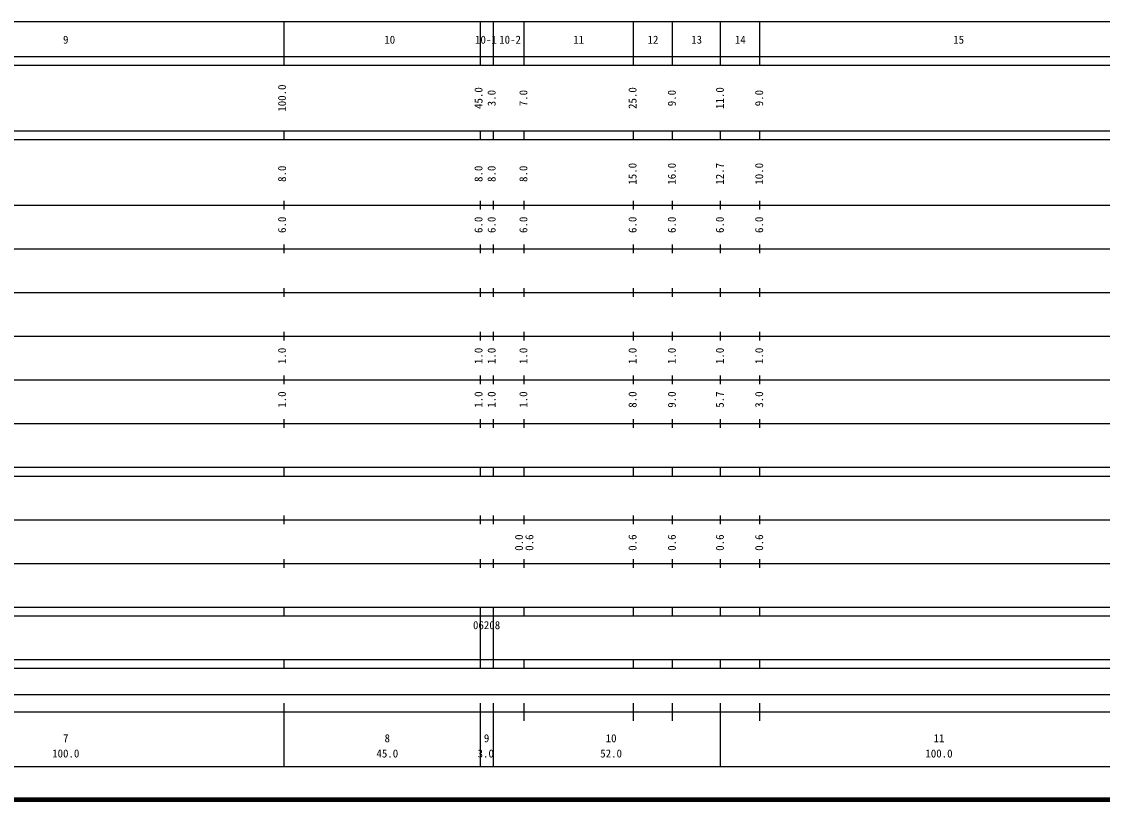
# Model space of a CAD drawing. Units: millimetres on the paper, enlarged 1000 times. Extents: x 40000 to 680000, y 20000 to 380000.
# Drawn here: x 307892 to 555430, y 20000 to 198000 of the extents above; entities that cross this region are included whole.
import ezdxf
from ezdxf.enums import TextEntityAlignment as Align

# ---------------------------------------------------------------- set-up
doc = ezdxf.new("R2010")
doc.units = ezdxf.units.MM
doc.header["$LTSCALE"] = 1000
doc.layers.add('M-TTL', color=2, linetype='Continuous', lineweight=140)
doc.layers.add('M-TTL-BAND', color=7, linetype='Continuous', lineweight=25)
doc.styles.add('ＭＳ ゴシック', font='')
doc.styles.get('ＭＳ ゴシック').set_extended_font_data('MS Gothic')

msp = doc.modelspace()

# ---------------------------------------------------------------- linework, layer by layer
at = {"layer": 'M-TTL'}
msp.add_line((40000, 20000), (680000, 20000), dxfattribs=at)
at = {"layer": 'M-TTL-BAND'}
for p, q in [((68000, 198000), (579000, 198000)), ((368000, 188000), (368000, 198000)), ((413000, 188000), (413000, 198000)), ((416000, 188000), (416000, 198000)), ((423000, 188000), (423000, 198000)), ((448000, 188000), (448000, 198000)), ((457000, 188000), (457000, 198000)), ((468000, 188000), (468000, 198000)), ((477000, 188000), (477000, 198000)), ((40000, 190000), (579000, 190000)), ((40000, 188000), (579000, 188000)), ((40000, 173000), (579000, 173000)), ((40000, 171000), (579000, 171000)), ((368000, 171000), (368000, 173000)), ((413000, 171000), (413000, 173000)), ((416000, 171000), (416000, 173000)), ((423000, 171000), (423000, 173000)), ((448000, 171000), (448000, 173000)), ((457000, 171000), (457000, 173000)), ((468000, 171000), (468000, 173000)), ((477000, 171000), (477000, 173000)), ((40000, 156000), (579000, 156000)), ((368000, 155000), (368000, 157000)), ((413000, 155000), (413000, 157000)), ((416000, 155000), (416000, 157000)), ((423000, 155000), (423000, 157000)), ((448000, 155000), (448000, 157000)), ((457000, 155000), (457000, 157000)), ((468000, 155000), (468000, 157000)), ((477000, 155000), (477000, 157000)), ((368000, 145000), (368000, 147000)), ((413000, 145000), (413000, 147000)), ((416000, 145000), (416000, 147000)), ((423000, 145000), (423000, 147000)), ((448000, 145000), (448000, 147000)), ((457000, 145000), (457000, 147000)), ((468000, 145000), (468000, 147000)), ((477000, 145000), (477000, 147000)), ((46000, 146000), (579000, 146000)), ((368000, 135000), (368000, 137000)), ((413000, 135000), (413000, 137000)), ((416000, 135000), (416000, 137000)), ((423000, 135000), (423000, 137000)), ((448000, 135000), (448000, 137000)), ((457000, 135000), (457000, 137000)), ((468000, 135000), (468000, 137000)), ((477000, 135000), (477000, 137000)), ((52000, 136000), (579000, 136000)), ((368000, 125000), (368000, 127000)), ((413000, 125000), (413000, 127000)), ((416000, 125000), (416000, 127000)), ((423000, 125000), (423000, 127000)), ((448000, 125000), (448000, 127000)), ((457000, 125000), (457000, 127000)), ((468000, 125000), (468000, 127000)), ((477000, 125000), (477000, 127000)), ((46000, 126000), (579000, 126000)), ((368000, 115000), (368000, 117000)), ((413000, 115000), (413000, 117000)), ((416000, 115000), (416000, 117000)), ((423000, 115000), (423000, 117000)), ((448000, 115000), (448000, 117000)), ((457000, 115000), (457000, 117000)), ((468000, 115000), (468000, 117000)), ((477000, 115000), (477000, 117000)), ((52000, 116000), (579000, 116000)), ((368000, 105000), (368000, 107000)), ((413000, 105000), (413000, 107000)), ((416000, 105000), (416000, 107000)), ((423000, 105000), (423000, 107000)), ((448000, 105000), (448000, 107000)), ((457000, 105000), (457000, 107000)), ((468000, 105000), (468000, 107000)), ((477000, 105000), (477000, 107000)), ((46000, 106000), (579000, 106000)), ((40000, 96000), (579000, 96000)), ((368000, 94000), (368000, 96000)), ((413000, 94000), (413000, 96000)), ((416000, 94000), (416000, 96000)), ((423000, 94000), (423000, 96000)), ((448000, 94000), (448000, 96000)), ((457000, 94000), (457000, 96000)), ((468000, 94000), (468000, 96000)), ((477000, 94000), (477000, 96000)), ((40000, 94000), (579000, 94000)), ((368000, 83000), (368000, 85000)), ((413000, 83000), (413000, 85000)), ((416000, 83000), (416000, 85000)), ((423000, 83000), (423000, 85000)), ((448000, 83000), (448000, 85000)), ((457000, 83000), (457000, 85000)), ((468000, 83000), (468000, 85000)), ((477000, 83000), (477000, 85000)), ((49000, 84000), (579000, 84000)), ((368000, 73000), (368000, 75000)), ((413000, 73000), (413000, 75000)), ((416000, 73000), (416000, 75000)), ((423000, 73000), (423000, 75000)), ((448000, 73000), (448000, 75000)), ((457000, 73000), (457000, 75000)), ((468000, 73000), (468000, 75000)), ((477000, 73000), (477000, 75000)), ((40000, 74000), (579000, 74000)), ((40000, 64000), (579000, 64000)), ((40000, 62000), (579000, 62000)), ((368000, 62000), (368000, 64000)), ((413000, 62000), (413000, 64000)), ((413000, 52000), (413000, 62000)), ((416000, 62000), (416000, 64000)), ((416000, 52000), (416000, 62000)), ((423000, 62000), (423000, 64000)), ((448000, 62000), (448000, 64000)), ((457000, 62000), (457000, 64000)), ((468000, 62000), (468000, 64000)), ((477000, 62000), (477000, 64000)), ((40000, 52000), (579000, 52000)), ((368000, 50000), (368000, 52000)), ((413000, 50000), (413000, 52000)), ((416000, 50000), (416000, 52000)), ((423000, 50000), (423000, 52000)), ((448000, 50000), (448000, 52000)), ((457000, 50000), (457000, 52000)), ((468000, 50000), (468000, 52000)), ((477000, 50000), (477000, 52000)), ((40000, 50000), (579000, 50000)), ((71000, 44000), (565000, 44000)), ((40000, 40000), (579000, 40000)), ((368000, 27500), (368000, 42000)), ((413000, 27500), (413000, 42000)), ((416000, 27500), (416000, 42000)), ((423000, 38000), (423000, 42000)), ((448000, 38000), (448000, 42000)), ((457000, 38000), (457000, 42000)), ((468000, 27500), (468000, 42000)), ((477000, 38000), (477000, 42000)), ((68000, 27500), (579000, 27500))]:
    msp.add_line(p, q, dxfattribs=at)

# ---------------------------------------------------------------- texts
at = {"layer": 'M-TTL-BAND', "style": 'ＭＳ ゴシック'}
for s, p in [('9', (318000, 192405)), ('10', (392200, 192405)), ('10-1', (414235, 192405)), ('10-2', (419766, 192405)), ('11', (435500, 192405)), ('12', (452500, 192405)), ('13', (462500, 192405)), ('14', (472500, 192405)), ('15', (522500, 192405)), ('7', (318000, 32523)), ('8', (391650, 32523)), ('9', (414384, 32523)), ('10', (442912, 32523)), ('11', (518000, 32523)), ('100.0', (318000, 29033)), ('45.0', (391650, 29033)), ('3.0', (414194, 29033)), ('52.0', (442912, 29033)), ('100.0', (518000, 29033))]:
    msp.add_text(s, height=1833, dxfattribs=at).set_placement(p, align=Align.BOTTOM_CENTER)
for s, p in [('100.0', (369000, 180500)), ('45.0', (414000, 180500)), ('3.0', (417000, 180500)), ('7.0', (424278, 180500)), ('25.0', (449278, 180500)), ('9.0', (458278, 180500)), ('11.0', (469278, 180500)), ('9.0', (478278, 180500)), ('8.0', (369000, 163174)), ('8.0', (414000, 163174)), ('8.0', (417000, 163174)), ('8.0', (424278, 163174)), ('15.0', (449278, 163174)), ('16.0', (458278, 163174)), ('12.7', (469278, 163174)), ('10.0', (478278, 163174)), ('6.0', (369000, 151500)), ('6.0', (414000, 151500)), ('6.0', (417000, 151500)), ('6.0', (424278, 151500)), ('6.0', (449278, 151500)), ('6.0', (458278, 151500)), ('6.0', (469278, 151500)), ('6.0', (478278, 151500)), ('1.0', (369000, 121500)), ('1.0', (414000, 121500)), ('1.0', (417000, 121500)), ('1.0', (424278, 121500)), ('1.0', (449278, 121500)), ('1.0', (458278, 121500)), ('1.0', (469278, 121500)), ('1.0', (478278, 121500)), ('1.0', (369000, 111500)), ('1.0', (414000, 111500)), ('1.0', (417000, 111500)), ('1.0', (424278, 111500)), ('8.0', (449278, 111500)), ('9.0', (458278, 111500)), ('5.7', (469278, 111500)), ('3.0', (478278, 111500)), ('0.0', (423278, 78764)), ('0.6', (425648, 78764)), ('0.6', (449278, 78764)), ('0.6', (458278, 78764)), ('0.6', (469278, 78764)), ('0.6', (478278, 78764))]:
    msp.add_text(s, height=1833, rotation=90, dxfattribs=at).set_placement(p, align=Align.BOTTOM_CENTER)
msp.add_text('06208', height=1833, dxfattribs=at).set_placement((411270, 58405), align=Align.BOTTOM_LEFT)

doc.saveas('drawing.dxf')
